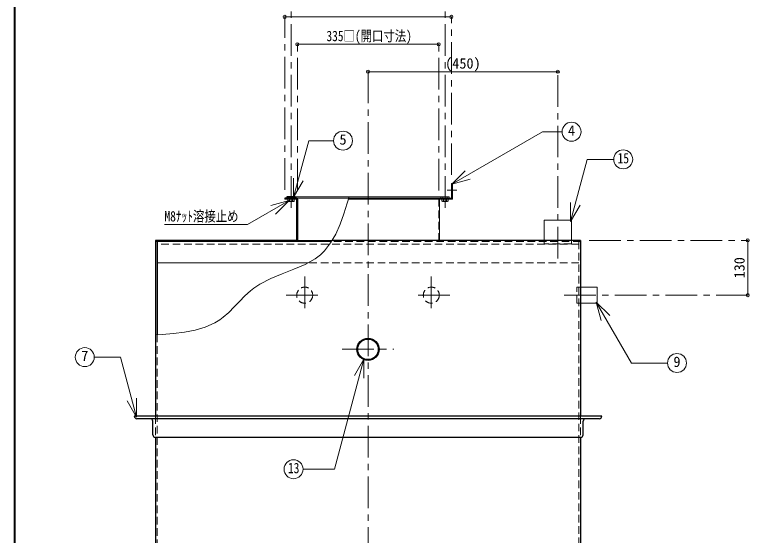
# Model space of a CAD drawing. Units: millimetres at full size, sheet at 1:15; details may follow other scales. Extents: x -3184 to 2891, y -2037 to 2178.
# Drawn here: x -3184 to -1443, y -782 to 453 of the extents above; entities that cross this region are included whole.
import ezdxf
from ezdxf.enums import TextEntityAlignment as Align

# ---------------------------------------------------------------- set-up
doc = ezdxf.new("R2010")
doc.units = ezdxf.units.MM
doc.header["$LTSCALE"] = 15
doc.header["$PDMODE"] = 32
doc.header["$PDSIZE"] = 7.5
doc.linetypes.add('CHAIN1', pattern=[8, 5, -1, 1, -1])
doc.linetypes.add('DASHED1', pattern=[1.8, 1.2, -0.6])
doc.layers.add('0-0', color=7, linetype='Continuous', lineweight=18)
doc.styles.add('ＭＳ ゴシック', font='')
doc.styles.get('ＭＳ ゴシック').set_extended_font_data('MS Gothic')

msp = doc.modelspace()

# ---------------------------------------------------------------- linework, layer by layer
at = {"layer": '0-0', "color": 1, "lineweight": 40}
msp.add_line((-3184.2, -2037.13), (-3184.2, 2177.87), dxfattribs=at)
at = {"layer": '0-0', "color": 4, "linetype": 'CHAIN1', "lineweight": 9}
for p, q in [((-2529.2, -5.13), (-2529.2, 630.77)), ((-2164.2, -5.13), (-2164.2, 630.77)), ((-2544.2, 37.37), (-2544.2, 447.37)), ((-2149.2, 72.37), (-2149.2, 447.37)), ((-2514.2, 35.37), (-2514.2, 382.37)), ((-2179.2, 35.37), (-2179.2, 382.37)), ((-2346.7, 317.37), (-2346.7, -1528.63)), ((-1896.7, -125.63), (-1896.7, 317.37)), ((-2159.2, 36.37), (-2136.2, 36.37)), ((-1822.2, -82.63), (-1446.7, -82.63)), ((-2496.7, -168.63), (-2496.7, -256.63)), ((-2196.7, -168.63), (-2196.7, -256.63)), ((-2540.7, -212.63), (-2452.7, -212.63)), ((-2152.7, -212.63), (-2240.7, -212.63)), ((-1446.7, -212.63), (-1886.7, -212.63)), ((-2408.2, -341.13), (-2285.2, -341.13))]:
    msp.add_line(p, q, dxfattribs=at)
at = {"layer": '0-0', "color": 4, "lineweight": 9}
for p, q in [((-2544.2, 447.37), (-2149.2, 447.37)), ((-2514.2, 382.37), (-2179.2, 382.37)), ((-1896.7, 317.37), (-2346.7, 317.37)), ((-2146.2, 52.37), (-2149.2, 52.37)), ((-2149.2, 52.37), (-2149.2, 17.37)), ((-2146.2, 52.37), (-2146.2, 15.37)), ((-2519.2, 20.37), (-2391.68, 20.37)), ((-2516.2, 17.37), (-2392.23, 17.37)), ((-2177.2, 14.37), (-2177.2, -82.63)), ((-2149.2, 15.37), (-2146.2, 15.37)), ((-1929.2, -34.63), (-1864.2, -34.63)), ((-1929.2, -82.63), (-1929.2, -34.63)), ((-1864.2, -82.63), (-1864.2, -34.63)), ((-2514.2, -82.63), (-2431.79, -82.63)), ((-2514.2, -85.63), (-2433.5, -85.63)), ((-1446.7, -212.63), (-1446.7, -82.63)), ((-2488.34, -135.63), (-2846.7, -135.63))]:
    msp.add_line(p, q, dxfattribs=at)
at = {"layer": '0-0'}
for p, q in [((-2148.31, 50.79), (-1933.21, 174.98)), ((-1886.77, 174.98), (-1933.21, 174.98)), ((-2523.27, 19.8), (-2487.37, 153.77)), ((-2428.5, 153.77), (-2487.37, 153.77)), ((-1866.46, -37.9), (-1826.98, 109.46)), ((-1764.39, 109.46), (-1826.98, 109.46)), ((-2148.31, 50.79), (-2116.49, 82.61)), ((-2523.27, 19.8), (-2523.27, 64.8)), ((-2523.27, 19.8), (-2500.77, 58.77)), ((-2148.31, 50.79), (-2104.85, 62.43)), ((-2154.2, 20.37), (-2391.68, 20.37)), ((-2154.2, 20.37), (-2154.2, 17.37)), ((-2533.81, 11.54), (-2632.06, -45.18)), ((-2533.81, 11.54), (-2577.27, -0.1)), ((-2533.81, 11.54), (-2565.63, -20.28)), ((-2535.45, 9.87), (-2522.95, 9.87)), ((-2532.95, 15.07), (-2532.95, 10.37)), ((-2525.45, 15.07), (-2525.45, 10.37)), ((-2149.2, 15.37), (-2392.59, 15.37)), ((-2149.2, 17.37), (-2392.23, 17.37)), ((-2157.95, 9.87), (-2170.45, 9.87)), ((-2167.95, 15.07), (-2167.95, 10.37)), ((-2160.45, 15.07), (-2160.45, 10.37)), ((-2149.2, 15.37), (-2149.2, 17.37)), ((-1866.46, -37.9), (-1866.46, 7.1)), ((-1866.46, -37.9), (-1843.96, 1.07)), ((-2632.06, -45.18), (-2829.11, -45.18)), ((-1842.7, -193.63), (-1803.7, -193.63)), ((-1803.7, -231.63), (-1803.7, -193.63)), ((-1842.7, -231.63), (-1803.7, -231.63)), ((-1805.58, -229.46), (-1793.93, -272.93)), ((-1805.58, -229.46), (-1773.76, -261.28)), ((-1805.58, -229.46), (-1722.38, -373.58)), ((-2933.61, -359.67), (-2995.63, -359.67)), ((-2895.43, -502.17), (-2933.61, -359.67)), ((-2356.28, -364.37), (-2426.26, -625.53)), ((-2356.28, -364.37), (-2378.78, -403.34)), ((-2356.28, -364.37), (-2356.28, -409.37)), ((-1636.9, -373.58), (-1722.38, -373.58)), ((-2895.43, -502.17), (-2917.93, -463.19)), ((-2895.43, -502.17), (-2895.43, -457.17)), ((-2426.26, -625.53), (-2500.74, -625.53))]:
    msp.add_line(p, q, dxfattribs=at)
at = {"layer": '0-0', "color": 4, "linetype": 'DASHED1', "lineweight": 9}
for p, q in [((-2149.2, 42.37), (-2146.2, 42.37)), ((-2534.2, 15.37), (-2534.2, 20.37)), ((-2524.2, 15.37), (-2524.2, 20.37)), ((-2174.2, 20.37), (-2174.2, 17.37)), ((-2169.2, 15.37), (-2169.2, 20.37)), ((-2159.2, 15.37), (-2159.2, 20.37)), ((-2149.2, 30.37), (-2146.2, 30.37)), ((-2179.2, 15.37), (-2179.2, -85.63)), ((-1929.2, -90.63), (-1929.2, -82.63)), ((-1864.2, -90.63), (-1864.2, -82.63)), ((-1846.7, -91.63), (-2846.7, -91.63)), ((-1864.2, -90.63), (-1929.2, -90.63)), ((-1846.7, -135.63), (-2488.34, -135.63)), ((-1851.7, -231.63), (-1851.7, -193.63)), ((-1851.7, -193.63), (-1842.7, -193.63)), ((-1842.7, -231.63), (-1851.7, -231.63))]:
    msp.add_line(p, q, dxfattribs=at)
at = {"layer": '0-0', "color": 5, "lineweight": 25}
for p, q in [((-2519.2, 20.37), (-2539.2, 20.37)), ((-2539.2, 20.37), (-2539.2, 17.37)), ((-2519.2, 20.37), (-2519.2, 17.37)), ((-2516.2, 17.37), (-2544.2, 17.37)), ((-2544.2, 17.37), (-2544.2, 15.37)), ((-2517.2, 15.37), (-2544.2, 15.37)), ((-2516.2, 14.37), (-2516.2, -82.63)), ((-2514.2, -82.63), (-2850.7, -82.63)), ((-2850.7, -82.63), (-2850.7, -499.63)), ((-2846.7, -85.63), (-2846.7, -306.45)), ((-1842.7, -82.63), (-2431.79, -82.63)), ((-1842.7, -82.63), (-1842.7, -499.63)), ((-1792.7, -499.63), (-2900.7, -499.63)), ((-1798.7, -505.63), (-2894.7, -505.63)), ((-2856.7, -543.63), (-2856.7, -511.63)), ((-1836.7, -543.63), (-1836.7, -511.63)), ((-2850.7, -549.63), (-2850.7, -969.63)), ((-2850.7, -549.63), (-1842.7, -549.63)), ((-1842.7, -549.63), (-1842.7, -969.63))]:
    msp.add_line(p, q, dxfattribs=at)
at = {"layer": '0-0', "linetype": 'DASHED1'}
for p, q in [((-1842.7, -85.63), (-2433.5, -85.63)), ((-1846.7, -85.63), (-1846.7, -1435.63)), ((-2846.7, -306.45), (-2846.7, -1435.63)), ((-2850.7, -499.63), (-2850.7, -549.63)), ((-1842.7, -499.63), (-1842.7, -549.63))]:
    msp.add_line(p, q, dxfattribs=at)
at = {"layer": '0-0'}
for points in [[(-2391.68, 20.37), (-2396.17, 5.45), (-2404.2, -19.97), (-2413.05, -44.5), (-2423.24, -67.62), (-2435.28, -88.75), (-2449.7, -107.35), (-2459.35, -116.76), (-2471.78, -126.26), (-2495.87, -139.89), (-2522.29, -151.27), (-2549.82, -161.86), (-2577.22, -173.1), (-2603.28, -186.45), (-2617.29, -195.73), (-2625.54, -202.24), (-2638.97, -214.48), (-2651.73, -227.49), (-2664.24, -240.67), (-2676.86, -253.4), (-2690.01, -265.09), (-2698.03, -271.15), (-2710.04, -278.64), (-2732.35, -288.74), (-2756.37, -295.85), (-2781.73, -300.61), (-2808.06, -303.68), (-2834.97, -305.73), (-2850.7, -306.69)], [(-2536.68, 15.07), (-2536.68, 10.37), (-2535.45, 9.87)], [(-2521.72, 15.07), (-2521.72, 10.37), (-2522.95, 9.87)], [(-2171.68, 15.07), (-2171.68, 10.37), (-2170.45, 9.87)], [(-2156.72, 15.07), (-2156.72, 10.37), (-2157.95, 9.87)]]:
    msp.add_lwpolyline(points, dxfattribs=at)
at = {"layer": '0-0', "color": 5, "lineweight": 25}
msp.add_lwpolyline([(-2514.2, 15.37), (-2514.2, -85.63), (-2850.7, -85.63)], dxfattribs=at)
at = {"layer": '0-0'}
for centre in [(-1864.27, 174.98), (-2406, 153.77), (-1741.89, 109.46), (-3018.13, -359.67), (-1614.4, -373.58), (-2523.24, -625.53)]:
    msp.add_circle(centre, 22.5, dxfattribs=at)
at = {"layer": '0-0', "color": 4, "linetype": 'DASHED1', "lineweight": 9}
for centre in [(-2496.7, -212.63), (-2196.7, -212.63)]:
    msp.add_circle(centre, 19, dxfattribs=at)
at = {"layer": '0-0', "color": 5, "lineweight": 25}
for radius in [26.5, 24.3]:
    msp.add_circle((-2346.7, -341.13), radius, dxfattribs=at)
at = {"layer": '0-0'}
for centre, radius, start, end in [((-2536.38, 15.07), 0.3, 90, 180), ((-2535.69, 17.52), 7.65, 271.74524, 290.89913), ((-2533.25, 15.07), 0.3, 0, 90), ((-2532.65, 15.07), 0.3, 90, 180), ((-2529.2, 24.2), 14.33, 254.82182, 285.17818), ((-2525.75, 15.07), 0.3, 0, 90), ((-2525.15, 15.07), 0.3, 90, 180), ((-2522.72, 17.52), 7.65, 249.10087, 268.25476), ((-2522.02, 15.07), 0.3, 0, 90), ((-2171.38, 15.07), 0.3, 90, 180), ((-2170.69, 17.52), 7.65, 271.74524, 290.89913), ((-2168.25, 15.07), 0.3, 0, 90), ((-2167.65, 15.07), 0.3, 90, 180), ((-2164.2, 24.2), 14.33, 254.82182, 285.17818), ((-2160.75, 15.07), 0.3, 0, 90), ((-2160.15, 15.07), 0.3, 90, 180), ((-2157.72, 17.52), 7.65, 249.10087, 268.25476), ((-2157.02, 15.07), 0.3, 0, 90)]:
    msp.add_arc(centre, radius, start, end, dxfattribs=at)
at = {"layer": '0-0', "color": 5, "lineweight": 25}
for centre, radius, start, end in [((-2517.2, 14.37), 1, 0, 90), ((-2516.2, 15.37), 2, 0, 90), ((-2894.7, -499.63), 6, 180, 270), ((-1798.7, -499.63), 6, 270, 0), ((-2862.7, -511.63), 6, 0, 90), ((-1830.7, -511.63), 6, 90, 180), ((-2850.7, -543.63), 6, 180, 270), ((-1842.7, -543.63), 6, 270, 0)]:
    msp.add_arc(centre, radius, start, end, dxfattribs=at)
at = {"layer": '0-0', "color": 4, "linetype": 'DASHED1', "lineweight": 9}
msp.add_arc((-2177.2, 15.37), 2, 90, 180, dxfattribs=at)
at = {"layer": '0-0', "color": 4, "lineweight": 9}
msp.add_arc((-2176.2, 14.37), 1, 90, 180, dxfattribs=at)
at = {"layer": '0-0', "color": 1}
for p in [(-2544.2, 447.37), (-2149.2, 447.37), (-2514.2, 382.37), (-2179.2, 382.37), (-2346.7, 317.37), (-1896.7, 317.37), (-1446.7, -82.63), (-1446.7, -212.63)]:
    msp.add_point(p, dxfattribs=at)

# ---------------------------------------------------------------- texts
at = {"layer": '0-0', "style": 'ＭＳ ゴシック', "width": 0.8}
for s, p in [('335□(開口寸法)', (-2445.14, 382.37)), ('15', (-1755.01, 92.58)), ('M8ﾅｯﾄ溶接止め', (-2829.11, -45.18)), ('13', (-2536.36, -642.41))]:
    msp.add_text(s, height=24.74, dxfattribs=at).set_placement(p, align=Align.BOTTOM_LEFT)
at = {"layer": '0-0', "style": 'ＭＳ ゴシック'}
for s, p in [('(450)', (-2163.89, 317.37)), ('4', (-1872.71, 158.1)), ('5', (-2414.44, 136.89)), ('7', (-3026.57, -376.55)), ('9', (-1622.84, -390.45))]:
    msp.add_text(s, height=24.74, dxfattribs=at).set_placement(p, align=Align.BOTTOM_LEFT)
msp.add_text('130', height=24.74, rotation=90, dxfattribs=at).set_placement((-1446.7, -172.94), align=Align.BOTTOM_LEFT)

doc.saveas('drawing.dxf')
